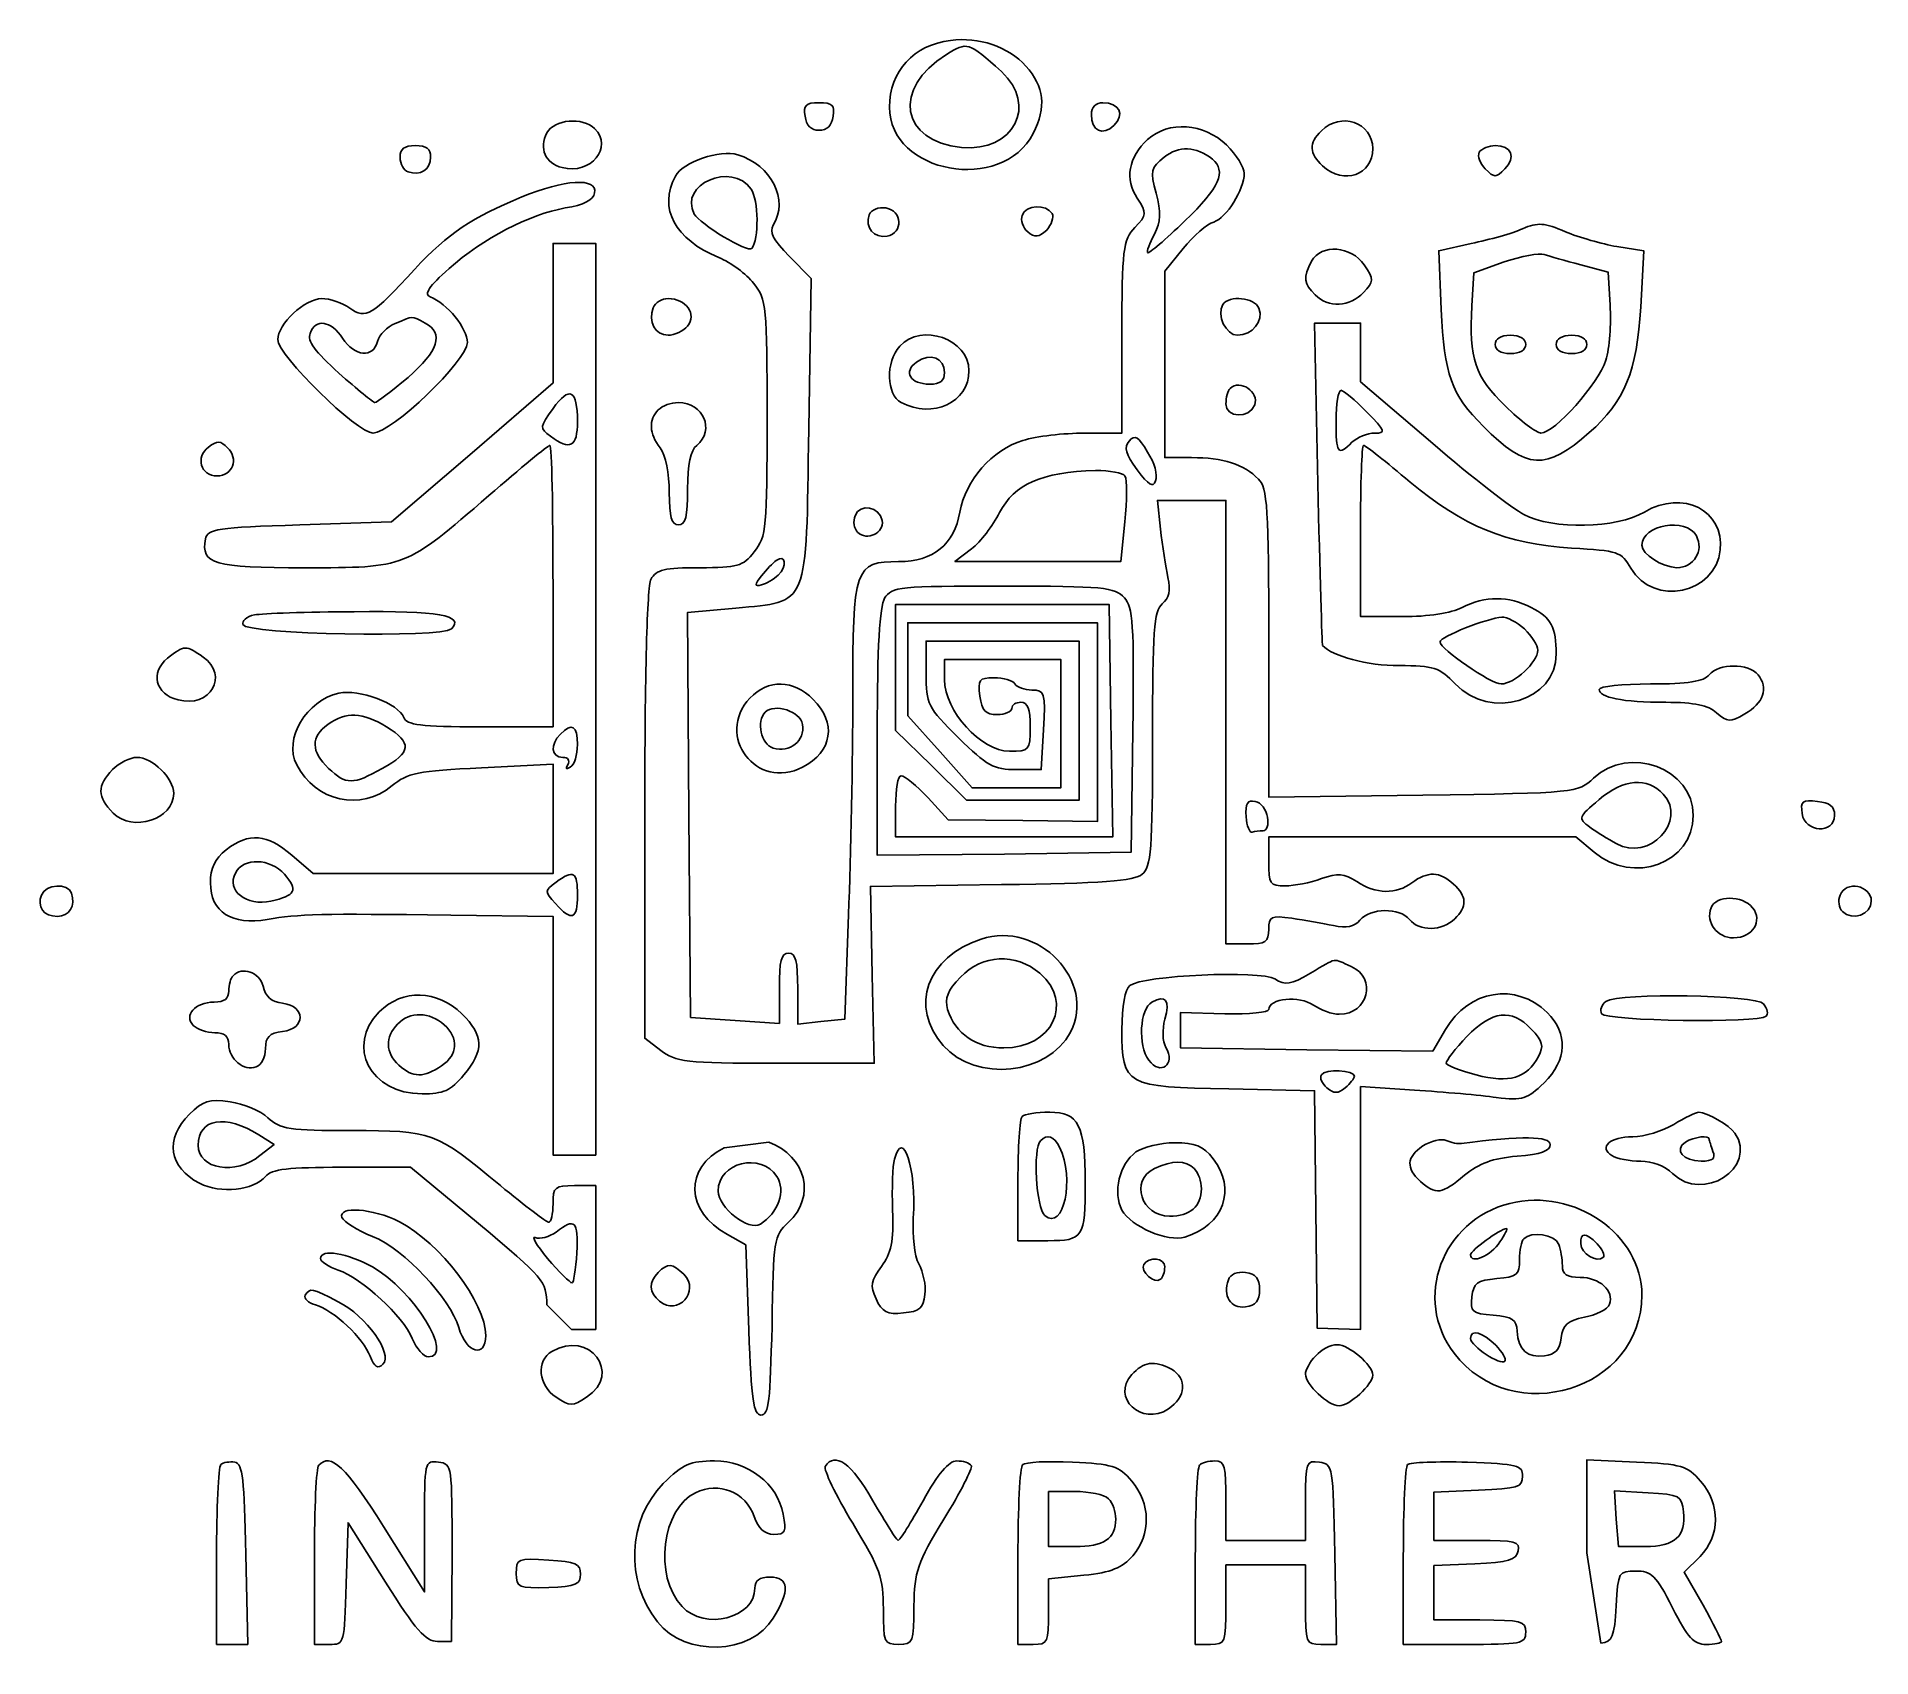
# Model space of a CAD drawing. Extents: x 0 to 300, y -1 to 264.
import ezdxf

# ---------------------------------------------------------------- set-up
doc = ezdxf.new("R2010")
doc.units = 0
doc.layers.get('0').update_dxf_attribs({"linetype": 'CONTINUOUS'})

msp = doc.modelspace()

# ---------------------------------------------------------------- linework, layer by layer
at = {"color": 7}
for points in [[(149, 263.2)], [(157.3, 258.1)], [(125.2, 250.8)], [(172, 251.1)], [(83, 248.1)], [(181.2, 247)], [(209.6, 248.4)], [(59, 244.1)], [(191.8, 243.8)], [(235.4, 244.9)], [(78.9, 237.6)], [(116.4, 238.9)], [(135.7, 234.7)], [(160.7, 234.6)], [(242.5, 232.4)], [(208, 227.1)], [(252, 226.5)], [(100.4, 219.5)], [(193.5, 220)], [(63.1, 217)], [(140.7, 213.2)], [(238, 213.5)], [(248, 213.5)], [(148, 208.9)], [(194.7, 206.3)], [(101.2, 202.8)], [(217, 202.5)], [(88, 200.9)], [(27.7, 196.7)], [(177.5, 192)], [(182.5, 191.2)], [(133.4, 185.5)], [(270.9, 182.2)], [(120.8, 175.8)], [(177.4, 172.1)], [(35.2, 169.3)], [(242.8, 167)], [(21, 162.2)], [(273, 159.5)], [(116.2, 155.7)], [(56.8, 151)], [(124.8, 151.4)], [(88, 148.1)], [(12, 144)], [(265.5, 140)], [(200.8, 136.2)], [(288.2, 136.8)], [(40.1, 126.9)], [(0.4, 123.5)], [(88, 123.5)], [(294.4, 123.5)], [(273.3, 121.4)], [(154, 116.3)], [(31.7, 110.3)], [(163.6, 110.7)], [(207.8, 110.7)], [(256.1, 106.1)], [(55.6, 104.4)], [(66.2, 102.3)], [(184, 103.2)], [(243.9, 101.6)], [(215, 93.9)], [(24.6, 87.7)], [(160.7, 87.3)], [(35.9, 84.3)], [(267.2, 86)], [(166.8, 82.3)], [(179.3, 81.5)], [(226.2, 82.5)], [(273, 83.6)], [(139.8, 80.3)], [(188.8, 78.8)], [(120.6, 77.5)], [(240.4, 73.1)], [(49.5, 70.8)], [(238.8, 66.8)], [(248.4, 66.4)], [(254.7, 66.5)], [(46, 64.1)], [(87.9, 65)], [(180.6, 63.1)], [(101.2, 61.8)], [(194.4, 60.6)], [(43.5, 58.1)], [(83.8, 48.9)], [(208.7, 48.2)], [(238.1, 49.9)], [(178.6, 45.1)], [(29.7, 30.4)], [(45.7, 30.3)], [(128.5, 30.1)], [(160.8, 30.4)], [(189.7, 30.3)], [(223.7, 30.4)], [(102, 27.3)], [(174.8, 24.8)], [(268.8, 22.7)], [(78, 12.6)]]:
    msp.add_lwpolyline(points, close=True, dxfattribs=at)
for points in [[(67.3, 120.2), (84, 120), (84, 100.5), (84, 81), (87.5, 81), (91, 81), (91, 155.5), (91, 230), (87.5, 230), (84, 230), (84, 218.6), (84, 218.6)], [(188.4, 195), (184, 195), (184, 210.3), (184, 225.5), (187, 229.2)], [(234.1, 230), (228.8, 228.8), (229.2, 219.2)], [(261.8, 219.6), (262.3, 228.8), (257.9, 229.5)], [(125.8, 199.7), (126.2, 224.3), (122.6, 227.9)], [(234.2, 219.8), (234.5, 225.2), (239.5, 227)], [(252, 226.5), (256.5, 225.3), (256.8, 219.9)], [(84, 218.6), (84, 207.2), (70.8, 195.8), (57.6, 184.5), (42.6, 184)], [(227.8, 197.3), (216, 207.4), (216, 212.2), (216, 217), (212.3, 217), (208.5, 217), (209, 190.8), (209, 190.8)], [(177, 214.7), (177, 199), (170.9, 199)], [(183.3, 183.3), (182.8, 188), (188.4, 188), (194, 188), (194, 151.8), (194, 115.5), (197.5, 115.5)], [(177.5, 184.5), (176.8, 178), (163.2, 178), (149.7, 178), (152.4, 180.1)], [(222.9, 169), (216, 169), (216, 183)], [(84, 174), (84, 151), (72.1, 151)], [(140, 138), (140, 133), (157.8, 133), (175.5, 133), (175.2, 152), (174.9, 171), (157.5, 171), (140, 171), (140, 160.7), (140, 160.7)], [(121, 108.3), (121, 102.5), (113.8, 103), (106.5, 103.5), (106.2, 136.6), (106, 169.7), (113.9, 170.4)], [(148, 158.7), (148, 162), (157.5, 162), (167, 162), (167, 151.5), (167, 141), (159.8, 141), (152.5, 141), (147.3, 146.9), (142, 152.8), (142, 160.4), (142, 168), (157.5, 168), (173, 168), (173, 151.8), (173, 135.5), (160.8, 135.7), (148.6, 135.8), (145.3, 139.4)], [(140, 160.7), (140, 150.4), (145.8, 144.7), (151.6, 139), (160.8, 139), (170, 139), (170, 152), (170, 165), (157.5, 165), (145, 165), (145, 159.7)], [(226.2, 139.8), (201, 139.5), (201, 164.7)], [(178.8, 150.4), (178.5, 130.5), (157.8, 130.2), (137, 130), (137, 150)], [(159.7, 144), (163.8, 144), (164.2, 150.5)], [(72.3, 144.3), (84, 144.9), (84, 136), (84, 127), (64.4, 127), (44.8, 127), (41.3, 130)], [(99, 136.6), (99, 100.1), (101.6, 98.1)], [(201, 129), (201, 133), (226.1, 133), (251.2, 133), (254.2, 130.5)], [(120.4, 96), (136.5, 96), (136.2, 110.4), (135.9, 124.9), (157.3, 125.2)], [(132.3, 120.3), (131.7, 103.2), (127.8, 102.8), (124, 102.4), (124, 108.2)], [(229.9, 101.5), (227.8, 98), (207.2, 98.2), (186.6, 98.5), (186.6, 101.4), (186.6, 104.3), (193.8, 104.1)], [(194.5, 91.8), (208.5, 91.5), (208.7, 72.1), (208.9, 52.7), (212.4, 52.6), (216, 52.5), (216, 72.3), (216, 92.2), (224.8, 91.6)], [(35.9, 84.3), (38.4, 82.7), (36.1, 80.9)], [(119.3, 83.1), (112, 82.2), (112, 82.2)], [(49.5, 79), (60.7, 79), (71.8, 69.8)], [(83, 56.5), (87, 52.5), (91, 52.5), (91, 64.3), (91, 76), (87.5, 76)], [(160, 76.8), (160, 67), (164.9, 67)], [(112.5, 68), (115.5, 66.3), (116, 52.4)], [(261.1, 30.8), (253, 31.2), (253, 16), (253, 16)], [(169.3, 17), (165, 17), (165, 21.5), (165, 26), (169.3, 26)], [(207, 24.6), (207, 18), (200.5, 18), (194, 18), (194, 24.5)], [(235.1, 18), (228, 18), (228, 22), (228, 25.9), (235.3, 26.2)], [(262.5, 17), (258.2, 17), (257.8, 21.5), (257.5, 26.1), (263, 25.8)], [(50.2, 10.9), (50.5, 20.9), (56.6, 11.2)], [(63, 20.4), (63, 9.6), (56.3, 20.3)], [(29, 15.3), (29, 1), (31.5, 1), (34.1, 1), (33.8, 15.7)], [(45, 15.3), (45, 1), (47.5, 1)], [(65.1, 1.5), (67.4, 1.5), (67.5, 16)], [(160, 15.3), (160, 1), (162.5, 1)], [(189, 15.3), (189, 1), (191.5, 1)], [(209.5, 1), (212.1, 1), (211.8, 15.8)], [(223, 15.3), (223, 1), (233, 1)], [(253, 16), (255.3, 1.2)], [(272, 7.4), (268.9, 12.8), (271.5, 15.4)], [(165, 6.4), (165, 11.7), (170.8, 12.3)], [(194, 7.5), (194, 14), (200.5, 14), (207, 14), (207, 7.5)], [(235.5, 5), (228, 5), (228, 9.5), (228, 13.9), (234.7, 14.2)]]:
    msp.add_lwpolyline(points, dxfattribs=at)
for points in [[(149, 263.2), (143, 262.5), (139, 258.1), (139, 252.3)], [(148.3, 260.9), (151.7, 263), (151.9, 263), (157.3, 258.1)], [(161.3, 259), (158.4, 262.2), (153.6, 263.8), (149, 263.2)], [(150.8, 245.7), (140.8, 246.7), (139.4, 255.3), (148.3, 260.9)], [(157.3, 258.1), (163.3, 252.6), (159.3, 244.9), (150.8, 245.7)], [(162.5, 248), (164.7, 252.3), (164.3, 255.6), (161.3, 259)], [(127.5, 253), (125.3, 253), (124.9, 252.6), (125.2, 250.8)], [(129.8, 250.8), (130.1, 252.6), (129.7, 253), (127.5, 253)], [(139, 252.3), (139, 241.4), (157.4, 238.1), (162.5, 248)], [(173.9, 253), (172.7, 253), (172, 252.3), (172, 251.1)], [(175.7, 249.3), (177.5, 251.1), (176.6, 253), (173.9, 253)], [(90.8, 248.8), (88.9, 250.7), (84.2, 250.3), (83, 248.1)], [(125.2, 250.8), (125.4, 249.3), (126.2, 248.5), (127.5, 248.5)], [(127.5, 248.5), (128.8, 248.5), (129.6, 249.3), (129.8, 250.8)], [(172, 251.1), (172, 248.4), (173.9, 247.5), (175.7, 249.3)], [(194.1, 246.1), (190.4, 249.7), (184.6, 250.1), (181.2, 247)], [(218, 245.5), (218, 249.8), (212.7, 251.6), (209.6, 248.4)], [(61.5, 246), (59.7, 246), (59, 245.5), (59, 244.1)], [(64, 244.1), (64, 245.5), (63.3, 246), (61.5, 246)], [(83, 248.1), (81.7, 245.5), (82.7, 243.1), (85.5, 242.4)], [(85.5, 242.4), (90.2, 241.2), (93.9, 245.7), (90.8, 248.8)], [(181.2, 247), (178.1, 244.1), (177.4, 240.5), (179.5, 237.4)], [(183.9, 244.1), (186.3, 246), (189.1, 245.9), (191.8, 243.8)], [(197, 241.5), (197, 242.4), (195.7, 244.5), (194.1, 246.1)], [(209.6, 248.4), (207.5, 246.4), (207.6, 244.7), (209.8, 242.7)], [(238, 246), (237, 246), (235.8, 245.5), (235.4, 244.9)], [(239.6, 242.2), (241.5, 244.1), (240.7, 246), (238, 246)], [(59, 244.1), (59, 243), (59.6, 242), (60.3, 241.7)], [(60.3, 241.7), (62.3, 241), (64, 242.1), (64, 244.1)], [(114.2, 244.5), (111.3, 245.4), (105.2, 243.3), (104, 241)], [(107.1, 234.8), (104.5, 239.7), (113.2, 243.4), (116.4, 238.9)], [(120, 233), (122.6, 237.1), (119.7, 242.8), (114.2, 244.5)], [(182.6, 238.2), (181.6, 241.9), (181.7, 242.4), (183.9, 244.1)], [(191.8, 243.8), (194.1, 241.8), (193, 239.2), (187.3, 233.7)], [(209.8, 242.7), (213.3, 239.5), (218, 241.2), (218, 245.5)], [(235.4, 244.9), (235.1, 244.3), (235.5, 243.1), (236.4, 242.2)], [(90.8, 238.3), (91.3, 240.8), (85.8, 240.5), (78.9, 237.6)], [(104, 241), (101.2, 235.7), (103.9, 230.7), (111.1, 227.7)], [(192, 233.5), (194.1, 234.2), (197, 238.8), (197, 241.5)], [(236.4, 242.2), (237.9, 240.7), (238.1, 240.7), (239.6, 242.2)], [(78.9, 237.6), (70.8, 234.3), (66.9, 231.7), (61.4, 225.8)], [(86, 235.8), (89.1, 236.3), (90.6, 237.1), (90.8, 238.3)], [(116.4, 238.9), (117.6, 237.1), (117.7, 230.7), (116.5, 229.2)], [(179.5, 237.4), (181.1, 234.9), (181.1, 234.7), (179.1, 232.6)], [(182.3, 231.5), (183.4, 233.6), (183.4, 235.1), (182.6, 238.2)], [(67, 225.9), (72.5, 230.8), (80.2, 234.8), (86, 235.8)], [(116.5, 229.2), (115.8, 228.4), (108, 233.2), (107.1, 234.8)], [(135.7, 234.7), (134.9, 232.6), (136.5, 230.8), (138.6, 231.2)], [(138.4, 235.8), (137.2, 236), (136, 235.5), (135.7, 234.7)], [(138.6, 231.2), (141.3, 231.7), (141.1, 235.4), (138.4, 235.8)], [(160.7, 234.6), (160.4, 233.8), (160.8, 232.6), (161.6, 231.9)], [(165.6, 234.9), (164.6, 236.5), (161.3, 236.3), (160.7, 234.6)], [(164.7, 232.2), (165.5, 233.1), (165.9, 234.3), (165.6, 234.9)], [(122.6, 227.9), (120, 230.6), (119.3, 231.9), (120, 233)], [(161.6, 231.9), (162.8, 230.9), (163.4, 231), (164.7, 232.2)], [(179.1, 232.6), (177.2, 230.5), (177, 229.2), (177, 214.7)], [(181.2, 228.5), (181, 228.7), (181.5, 230), (182.3, 231.5)], [(187.3, 233.7), (184.1, 230.6), (181.4, 228.3), (181.2, 228.5)], [(187, 229.2), (188.7, 231.2), (190.9, 233.2), (192, 233.5)], [(242.5, 232.4), (240.9, 231.7), (237.1, 230.6), (234.1, 230)], [(249.5, 231.9), (246.1, 233.4), (245, 233.5), (242.5, 232.4)], [(257.9, 229.5), (255.5, 229.9), (251.7, 231), (249.5, 231.9)], [(216.6, 226.5), (214.5, 229.6), (209.6, 230), (208, 227.1)], [(239.5, 227), (242.3, 227.9), (245.2, 228.5), (246, 228.2)], [(246, 228.2), (246.8, 227.9), (249.5, 227.2), (252, 226.5)], [(61.4, 225.8), (54.3, 218.1), (53.5, 217.6), (50.8, 219.4)], [(63.9, 221.3), (62.9, 221.7), (63.7, 223), (67, 225.9)], [(111.1, 227.7), (113.1, 226.9), (115.6, 225), (116.8, 223.5)], [(208, 227.1), (206.6, 224.4), (206.7, 223.4), (208.6, 221.6)], [(216.5, 222), (218.2, 223.8), (218.2, 224.1), (216.6, 226.5)], [(116.8, 223.5), (118.9, 220.9), (119, 219.7), (119, 201.5)], [(208.6, 221.6), (210.7, 219.4), (214.3, 219.6), (216.5, 222)], [(46.2, 221), (43.5, 221), (39, 216.8), (39, 214.3)], [(50.8, 219.4), (49.6, 220.3), (47.5, 221), (46.2, 221)], [(70, 213.8), (70, 216.1), (66.7, 220.2), (63.9, 221.3)], [(100.4, 219.5), (99.5, 217.2), (100.7, 215), (102.8, 215)], [(102.8, 221), (101.8, 221), (100.7, 220.3), (100.4, 219.5)], [(106, 216.5), (107.6, 218.4), (105.7, 221), (102.8, 221)], [(193.5, 220), (192.4, 218.3), (194, 215), (195.9, 215)], [(199.4, 219.4), (198.7, 221.2), (194.5, 221.6), (193.5, 220)], [(195.9, 215), (198.3, 215), (200.2, 217.3), (199.4, 219.4)], [(229.2, 219.2), (229.7, 208.6), (230.8, 205.3), (236.1, 200.1)], [(239.7, 203.4), (234.7, 208.2), (233.7, 211.2), (234.2, 219.8)], [(253.4, 199.1), (259.2, 204.2), (261.2, 209.1), (261.8, 219.6)], [(256.8, 219.9), (257, 216.9), (256.7, 212.9), (256.1, 210.9)], [(44.3, 215.3), (45.2, 217.8), (47.7, 217.4), (49.6, 214.5)], [(55.3, 214), (55.6, 215.1), (56.9, 216.4), (58.2, 216.9)], [(58.2, 216.9), (61.2, 218.2), (60.8, 218.2), (63.1, 217)], [(63.1, 217), (66.2, 215.3), (65.3, 212.4), (60.3, 208.1)], [(102.8, 215), (103.9, 215), (105.3, 215.7), (106, 216.5)], [(152, 209.2), (152, 214.4), (144.2, 217.1), (140.7, 213.2)], [(39, 214.3), (39, 211.7), (52, 199), (54.6, 199)], [(49, 208.8), (45.1, 212.3), (43.8, 214.1), (44.3, 215.3)], [(49.6, 214.5), (51.6, 211.5), (54.6, 211.2), (55.3, 214)], [(54.6, 199), (57.6, 199), (70, 210.9), (70, 213.8)], [(140.7, 213.2), (138.3, 210.6), (138.5, 205.3), (140.9, 204)], [(240.5, 215), (238.9, 215), (238, 214.4), (238, 213.5)], [(238, 213.5), (238, 212.6), (238.9, 212), (240.5, 212)], [(243, 213.5), (243, 214.4), (242.1, 215), (240.5, 215)], [(240.5, 212), (242.1, 212), (243, 212.6), (243, 213.5)], [(250.5, 215), (248.9, 215), (248, 214.4), (248, 213.5)], [(248, 213.5), (248, 212.6), (248.9, 212), (250.5, 212)], [(253, 213.5), (253, 214.4), (252.1, 215), (250.5, 215)], [(250.5, 212), (252.1, 212), (253, 212.6), (253, 213.5)], [(145.6, 207), (142.4, 207), (141.2, 209), (143.4, 210.6)], [(143.4, 210.6), (145.7, 212.2), (148, 211.3), (148, 208.9)], [(256.1, 210.9), (254.9, 207.1), (247.7, 199), (245.5, 199)], [(54.9, 204), (54.6, 204), (52, 206.2), (49, 208.8)], [(60.3, 208.1), (57.6, 205.8), (55.2, 204), (54.9, 204)], [(140.9, 204), (146.1, 201.3), (152, 204), (152, 209.2)], [(148, 208.9), (148, 207.6), (147.3, 207), (145.6, 207)], [(198.7, 203.6), (199.5, 205.7), (196.3, 207.9), (194.7, 206.3)], [(84, 203), (86.7, 206.8), (88, 206.1), (88, 200.9)], [(104.5, 204), (103.3, 204), (101.9, 203.5), (101.2, 202.8)], [(107.5, 197), (110.5, 199.5), (108.6, 204), (104.5, 204)], [(194.7, 206.3), (194.3, 206), (194, 204.8), (194, 203.8)], [(212, 201), (212, 203.8), (212.4, 206), (212.8, 206)], [(212.8, 206), (213.2, 206), (215.1, 204.4), (217, 202.5)], [(83.6, 198.5), (81.8, 199.8), (81.8, 200), (84, 203)], [(101.2, 202.8), (99.6, 201.2), (99.7, 198.9), (101.5, 196.6)], [(119, 201.5), (119, 183.6), (118.9, 182.1), (116.9, 179.6)], [(194, 203.8), (194, 201.5), (197.8, 201.3), (198.7, 203.6)], [(214.6, 197.5), (212.3, 195.2), (212, 195.6), (212, 201)], [(217, 202.5), (220.1, 199.3), (220.2, 199), (218.3, 199)], [(245.5, 199), (244.8, 199), (242.1, 201), (239.7, 203.4)], [(88, 200.9), (88, 196.7), (86.8, 196.1), (83.6, 198.5)], [(113.9, 170.4), (125.9, 171.5), (125.4, 170.3), (125.8, 199.7)], [(170.9, 199), (167.5, 199), (163, 198.5), (160.8, 197.8)], [(178.2, 197.7), (179.1, 198.8), (179.7, 198.5), (181.2, 195.9)], [(218.3, 199), (217.1, 199), (215.5, 198.3), (214.6, 197.5)], [(236.1, 200.1), (243.2, 193), (246.3, 192.8), (253.4, 199.1)], [(27.7, 196.7), (25.5, 195.1), (26.4, 192), (29.1, 192)], [(30.8, 196.6), (29.7, 197.8), (29.1, 197.8), (27.7, 196.7)], [(29.1, 192), (31.6, 192), (32.7, 194.8), (30.8, 196.6)], [(73.5, 188.8), (78.7, 193.3), (83.2, 197), (83.5, 197)], [(83.5, 197), (83.8, 197), (84, 186.7), (84, 174)], [(101.5, 196.6), (102.4, 195.4), (103, 192.4), (103, 189.3)], [(106, 189.9), (106, 193.9), (106.5, 196.2), (107.5, 197)], [(160.8, 197.8), (155.8, 196.3), (151.4, 191.3), (150.5, 186.1)], [(179.5, 193), (177.6, 195.6), (177.3, 196.7), (178.2, 197.7)], [(181.2, 195.9), (182.3, 194.2), (182.9, 192.1), (182.5, 191.2)], [(199.3, 191.5), (197, 193.9), (193.5, 195), (188.4, 195)], [(216, 183), (216, 190.7), (216.2, 197), (216.5, 197)], [(216.5, 197), (216.8, 197), (220.2, 194.3), (224.1, 191)], [(242.7, 185.7), (240.9, 186.6), (234.2, 191.8), (227.8, 197.3)], [(157, 186), (159.4, 190.7), (163.8, 192.6), (172.7, 192.9)], [(172.7, 192.9), (175, 192.9), (177.2, 192.5), (177.5, 192)], [(177.5, 192), (177.9, 191.4), (177.8, 188), (177.5, 184.5)], [(182.5, 191.2), (182.1, 190), (181.4, 190.5), (179.5, 193)], [(103, 189.3), (103, 185.3), (103.4, 184), (104.5, 184)], [(104.5, 184), (105.7, 184), (106, 185.3), (106, 189.9)], [(201, 164.7), (201, 186.8), (200.8, 190.1), (199.3, 191.5)], [(209, 190.8), (209.4, 176.3), (209.7, 164.4), (209.8, 164.3)], [(224.1, 191), (232.9, 183.7), (239.8, 180.9), (250.5, 180.2)], [(274.8, 179.9), (275.5, 186.4), (268.7, 189.8), (262.4, 186.1)], [(43.4, 177), (60.1, 177), (59.8, 176.9), (73.5, 188.8)], [(137.8, 184.7), (137.4, 187), (134.2, 187.6), (133.4, 185.5)], [(150.5, 186.1), (149.6, 180.8), (146.2, 178), (140.5, 178)], [(152.4, 180.1), (153.9, 181.2), (155.9, 183.9), (157, 186)], [(262.4, 186.1), (257.9, 183.4), (247.4, 183.2), (242.7, 185.7)], [(42.6, 184), (29.1, 183.6), (27.5, 183.3), (27.2, 181.7)], [(133.4, 185.5), (133, 184.6), (133.2, 183.4), (133.8, 182.8)], [(133.8, 182.8), (135.3, 181.3), (138.2, 182.7), (137.8, 184.7)], [(184.5, 175.4), (184.2, 177.1), (183.6, 180.6), (183.3, 183.3)], [(262, 180.7), (262, 184), (269.2, 185.3), (270.9, 182.2)], [(27.2, 181.7), (26.4, 177.6), (28.5, 177), (43.4, 177)], [(250.5, 180.2), (258.1, 179.8), (258.7, 179.6), (260.2, 176.9)], [(267.7, 177), (265.3, 177.1), (262, 179.2), (262, 180.7)], [(270.9, 182.2), (272.2, 179.8), (270.5, 177), (267.7, 177)], [(108, 177), (102.2, 177), (100.9, 176.7), (100, 175.1)], [(116.9, 179.6), (115, 177.2), (114.2, 177), (108, 177)], [(118.1, 175.7), (118.9, 176.7), (120, 177.8), (120.5, 178.2)], [(120.5, 178.2), (122.1, 179.3), (122.3, 177.2), (120.8, 175.8)], [(140.5, 178), (133.3, 178), (133, 177.1), (133, 155.9)], [(260.2, 176.9), (263.9, 170.6), (274.1, 172.7), (274.8, 179.9)], [(100, 175.1), (99.4, 173.8), (99, 159.9), (99, 136.6)], [(118.1, 174.2), (116.9, 173.9), (116.9, 174.2), (118.1, 175.7)], [(120.8, 175.8), (120.1, 175.1), (118.8, 174.4), (118.1, 174.2)], [(138.2, 172), (139.4, 173.9), (140.6, 174), (157.6, 174)], [(157.6, 174), (173.9, 174), (175.9, 173.8), (177.4, 172.1)], [(183.6, 171.1), (184.7, 172), (185, 173.3), (184.5, 175.4)], [(137, 150), (137, 164.2), (137.4, 170.6), (138.2, 172)], [(177.4, 172.1), (178.8, 170.5), (179, 167.9), (178.8, 150.4)], [(182, 149), (182, 166.7), (182.2, 169.9), (183.6, 171.1)], [(243.9, 170.5), (240.3, 172.4), (236.3, 172.4), (232.6, 170.5)], [(35.2, 169.3), (33.9, 169), (33.1, 168.3), (33.3, 167.7)], [(51.5, 169.8), (43.8, 169.8), (36.5, 169.5), (35.2, 169.3)], [(67.4, 167), (69.6, 169.2), (65.3, 170), (51.5, 169.8)], [(232.6, 170.5), (230.9, 169.6), (227, 169), (222.9, 169)], [(229, 164.9), (229, 165.7), (236.8, 168.8), (239.1, 168.9)], [(239.1, 168.9), (239.9, 169), (241.6, 168.1), (242.8, 167)], [(248, 162.9), (248, 167.2), (247.1, 168.9), (243.9, 170.5)], [(33.3, 167.7), (33.8, 166.1), (65.9, 165.5), (67.4, 167)], [(242.8, 167), (244, 165.8), (245, 164.3), (245, 163.5)], [(21, 162.2), (18.1, 159.9), (19, 156.3), (22.7, 155.4)], [(26.8, 162.4), (24, 164.4), (23.7, 164.4), (21, 162.2)], [(22.7, 155.4), (28, 154), (31.1, 159.4), (26.8, 162.4)], [(209.8, 164.3), (211.4, 162.5), (217.1, 161), (222.3, 161)], [(239, 158), (237.3, 158), (229, 163.7), (229, 164.9)], [(231.5, 158), (237.2, 152), (248, 155.2), (248, 162.9)], [(245, 163.5), (245, 161.6), (241.1, 158), (239, 158)], [(145, 159.7), (145, 154.7), (145.2, 154.2), (150.3, 149.2)], [(156.1, 159), (153.6, 159), (153.4, 158.7), (153.8, 156)], [(159.5, 158), (159.2, 158.6), (157.6, 159), (156.1, 159)], [(222.3, 161), (228, 161), (228.9, 160.7), (231.5, 158)], [(273, 159.5), (272.1, 158.4), (269.6, 158), (263.4, 158)], [(281, 159.5), (279.4, 161.4), (274.6, 161.4), (273, 159.5)], [(278.8, 153.1), (281.9, 154.8), (282.7, 157.4), (281, 159.5)], [(49, 156.5), (43.7, 155.3), (39.9, 149), (42.1, 144.8)], [(59.6, 152.5), (58.8, 154.8), (52.3, 157.2), (49, 156.5)], [(126.5, 155.5), (123.4, 158.7), (119.1, 158.8), (116.2, 155.7)], [(158.6, 147), (154, 147), (148, 153.6), (148, 158.7)], [(153.8, 156), (154.1, 153.6), (154.7, 153), (156.6, 153)], [(162.3, 157), (161.1, 157), (159.8, 157.5), (159.5, 158)], [(164.2, 150.5), (164.5, 156.6), (164.4, 157), (162.3, 157)], [(263.4, 158), (258.8, 158), (255, 157.6), (255, 157.1)], [(255, 157.1), (255, 155.8), (258.8, 155), (265.9, 155)], [(47.2, 151.4), (50.2, 153.5), (52.8, 153.4), (56.8, 151)], [(116.2, 155.7), (110.4, 149.5), (117.3, 140.5), (124.8, 144.4)], [(120, 147.5), (118, 148.1), (117.2, 151.9), (118.7, 153.4)], [(118.7, 153.4), (120.2, 154.9), (124.5, 153.5), (124.8, 151.4)], [(124.8, 144.4), (129.7, 146.9), (130.4, 151.7), (126.5, 155.5)], [(133, 155.9), (133, 145.8), (132.7, 129.8), (132.3, 120.3)], [(156.6, 153), (157.9, 153), (159, 153.5), (159, 154)], [(159, 154), (159, 154.6), (159.7, 155), (160.5, 155)], [(160.5, 155), (161.6, 155), (162, 153.9), (162, 151)], [(265.9, 155), (270.6, 155), (272.9, 154.5), (274.2, 153.3)], [(274.2, 153.3), (276, 151.7), (276.4, 151.7), (278.8, 153.1)], [(47.3, 144.2), (44.4, 146.9), (44.4, 149.4), (47.2, 151.4)], [(56.8, 151), (61, 148.4), (60.9, 146.8), (56.1, 144.2)], [(72.1, 151), (62.3, 151), (60.1, 151.3), (59.6, 152.5)], [(85.2, 149.8), (87.1, 151.7), (88, 151.2), (88, 148.1)], [(124.8, 151.4), (125.2, 148.7), (122.7, 146.7), (120, 147.5)], [(162, 151), (162, 147.1), (161.9, 147), (158.6, 147)], [(85.6, 146), (83.7, 146), (83.5, 148.1), (85.2, 149.8)], [(88, 148.1), (88, 146.4), (87.5, 144.8), (86.8, 144.4)], [(150.3, 149.2), (154.9, 144.6), (156.1, 144), (159.7, 144)], [(180.3, 126.9), (181.8, 128.1), (182, 130.9), (182, 149)], [(270.4, 136.5), (270.4, 144.2), (259.9, 148.1), (254.1, 142.6)], [(12, 144), (9.4, 141.4), (9.5, 139.5), (12.1, 136.9)], [(16, 146), (14.9, 146), (13.1, 145.1), (12, 144)], [(22, 140.1), (22, 142.6), (18.5, 146), (16, 146)], [(42.1, 144.8), (45.2, 138.8), (52.6, 137.1), (57.7, 141.4)], [(56.1, 144.2), (51.3, 141.5), (50.2, 141.5), (47.3, 144.2)], [(57.7, 141.4), (60.2, 143.4), (61.9, 143.8), (72.3, 144.3)], [(86.4, 144.8), (86.8, 145.5), (86.5, 146), (85.6, 146)], [(86.8, 144.4), (86.1, 144), (86, 144.1), (86.4, 144.8)], [(140.9, 143), (140.4, 143), (140, 140.8), (140, 138)], [(145.3, 139.4), (143.4, 141.4), (141.5, 143), (140.9, 143)], [(254.1, 142.6), (251.5, 140.2), (251.4, 140.2), (226.2, 139.8)], [(255, 139.1), (259, 142.5), (262.9, 142.8), (265.5, 140)], [(12.1, 136.9), (15.3, 133.7), (22, 135.9), (22, 140.1)], [(197.3, 136.3), (197.2, 138.5), (197.5, 139.1), (198.8, 138.8)], [(198.8, 138.8), (199.7, 138.6), (200.6, 137.5), (200.8, 136.2)], [(253.5, 134.6), (251.5, 136.1), (251.6, 136.2), (255, 139.1)], [(265.5, 140), (269.5, 135.6), (263.2, 128.9), (257.8, 131.9)], [(290.7, 138.8), (288.2, 139.1), (287.9, 138.8), (288.2, 136.8)], [(293.5, 136.5), (293.5, 138), (292.7, 138.6), (290.7, 138.8)], [(198.3, 133.8), (197.9, 133.6), (197.4, 134.8), (197.3, 136.3)], [(200.8, 136.2), (201, 135), (200.7, 134), (200.1, 134)], [(254.2, 130.5), (260.6, 125.1), (270.4, 128.7), (270.4, 136.5)], [(288.2, 136.8), (288.6, 133.7), (293.5, 133.4), (293.5, 136.5)], [(41.3, 130), (37.3, 133.5), (34.3, 133.8), (30.6, 130.9)], [(200.1, 134), (199.5, 134), (198.7, 133.9), (198.3, 133.8)], [(257.8, 131.9), (256.5, 132.6), (254.6, 133.8), (253.5, 134.6)], [(30.6, 130.9), (28.7, 129.4), (28, 127.9), (28, 125.5)], [(32.1, 127.1), (33.4, 129.7), (37.8, 129.5), (40.1, 126.9)], [(203.7, 125), (201.2, 125), (201, 125.3), (201, 129)], [(37.9, 122.5), (33.9, 121.6), (30.5, 124.3), (32.1, 127.1)], [(40.1, 126.9), (42.4, 124.3), (41.9, 123.4), (37.9, 122.5)], [(84.5, 125.6), (87.4, 127.7), (88, 127.3), (88, 123.5)], [(157.3, 125.2), (173.6, 125.4), (179.1, 125.8), (180.3, 126.9)], [(209.6, 126.2), (207.8, 125.5), (205.2, 125), (203.7, 125)], [(215.4, 125.7), (213.3, 127.1), (212.3, 127.1), (209.6, 126.2)], [(231.2, 125.3), (228.9, 127.4), (227, 127.4), (224.4, 125.5)], [(0.4, 123.5), (-0.4, 121.6), (0.7, 120), (3, 120)], [(5.3, 123.8), (4.7, 125.5), (1.1, 125.3), (0.4, 123.5)], [(3, 120), (4.9, 120), (6, 121.7), (5.3, 123.8)], [(28, 125.5), (28, 120.7), (31.5, 118.5), (37.3, 119.5)], [(84.4, 122.1), (82.6, 124.1), (82.6, 124.2), (84.5, 125.6)], [(88, 123.5), (88, 119.5), (87.1, 119.1), (84.4, 122.1)], [(224.4, 125.5), (221.9, 123.6), (218.5, 123.6), (215.4, 125.7)], [(231.4, 119.6), (233.5, 121.6), (233.4, 123.3), (231.2, 125.3)], [(280.1, 121.4), (278.4, 123.5), (274.1, 123.5), (273.3, 121.4)], [(294.4, 123.5), (294, 122.6), (294.2, 121.4), (294.8, 120.8)], [(299.5, 122.5), (299.5, 125.1), (295.3, 125.9), (294.4, 123.5)], [(37.3, 119.5), (42.4, 120.4), (45.9, 120.5), (67.3, 120.2)], [(201, 117.9), (201, 120), (201.3, 120.2), (204.8, 119.7)], [(215.9, 119.4), (217.6, 121.4), (222.4, 121.5), (224, 119.5)], [(273.3, 121.4), (272.4, 119), (274.3, 116.5), (277, 116.5)], [(277, 116.5), (280.1, 116.5), (281.8, 119.3), (280.1, 121.4)], [(294.8, 120.8), (296.4, 119.2), (299.5, 120.3), (299.5, 122.5)], [(168.6, 101.1), (172.9, 109.4), (163.3, 119.4), (154, 116.3)], [(197.5, 115.5), (200.5, 115.5), (201, 115.8), (201, 117.9)], [(204.8, 119.7), (206.8, 119.4), (209.9, 118.8), (211.6, 118.5)], [(211.6, 118.5), (213.7, 118), (215, 118.3), (215.9, 119.4)], [(224, 119.5), (225.6, 117.5), (229.4, 117.6), (231.4, 119.6)], [(122.5, 114), (121.3, 114), (121, 112.7), (121, 108.3)], [(124, 108.2), (124, 112.7), (123.7, 114), (122.5, 114)], [(154, 116.3), (145.1, 113.4), (142.2, 105.2), (147.8, 98.9)], [(150.6, 110.1), (154.2, 113.8), (159.6, 114.1), (163.6, 110.7)], [(36.6, 108.6), (36, 110.9), (33.2, 111.9), (31.7, 110.3)], [(202, 109.8), (199.7, 111.2), (180.3, 110.4), (178.3, 108.7)], [(214.5, 111.8), (211.4, 113.2), (212.3, 113.4), (207.8, 110.7)], [(212.5, 104), (217.3, 104), (218.7, 109.9), (214.5, 111.8)], [(31.7, 110.3), (31.3, 110), (31, 108.8), (31, 107.8)], [(39.8, 105.8), (38, 106), (37, 106.9), (36.6, 108.6)], [(69.1, 104.1), (65.1, 108), (59.4, 108.2), (55.6, 104.4)], [(148.5, 104.8), (148, 106.6), (148.5, 107.9), (150.6, 110.1)], [(163.6, 110.7), (169.2, 105.9), (165.6, 98.5), (157.7, 98.5)], [(178.3, 108.7), (177.5, 108.1), (177, 105.3), (177, 101.5)], [(207.8, 110.7), (204.6, 108.8), (203.7, 108.7), (202, 109.8)], [(246.5, 104.3), (241.4, 109.3), (233.7, 108), (229.9, 101.5)], [(28.6, 106), (25.5, 106), (23.6, 103.8), (25.2, 102.2)], [(31, 107.8), (31, 106.6), (30.3, 106), (28.6, 106)], [(39.8, 101.2), (43.6, 101.6), (43.6, 105.4), (39.8, 105.8)], [(181.4, 96.5), (179.6, 98.9), (179.9, 104.9), (181.9, 106)], [(181.9, 106), (184.2, 107.3), (184.9, 106.3), (184, 103.2)], [(201, 104.8), (201, 106.6), (206, 107.1), (208.3, 105.5)], [(208.3, 105.5), (209.5, 104.7), (211.4, 104), (212.5, 104)], [(233.4, 100.4), (237.5, 104.6), (240.7, 105), (243.9, 101.6)], [(256.1, 106.1), (255.4, 105.6), (255.1, 104.7), (255.4, 104.1)], [(281.9, 105.7), (280.6, 107.2), (258.5, 107.6), (256.1, 106.1)], [(282.3, 103.7), (282.7, 104), (282.5, 104.9), (281.9, 105.7)], [(25.2, 102.2), (25.9, 101.5), (27.4, 101), (28.7, 101)], [(55.6, 104.4), (50.1, 98.8), (54.1, 91), (62.6, 91)], [(58.8, 95.7), (56.6, 97.7), (56.5, 100.3), (58.6, 102.4)], [(58.6, 102.4), (60.6, 104.5), (63.9, 104.4), (66.2, 102.3)], [(66.2, 102.3), (68.6, 100.1), (68.5, 97.4), (65.8, 95.6)], [(69.4, 94.1), (72.8, 98.1), (72.7, 100.5), (69.1, 104.1)], [(157.7, 98.5), (153.1, 98.5), (149.8, 100.8), (148.5, 104.8)], [(184, 103.2), (183.6, 101.5), (183.6, 99.6), (184.2, 98.6)], [(193.8, 104.1), (197.9, 104), (201, 104.3), (201, 104.8)], [(246, 92.8), (249.8, 96.6), (250, 100.8), (246.5, 104.3)], [(255.4, 104.1), (256.2, 102.9), (281.2, 102.5), (282.3, 103.7)], [(28.7, 101), (30.3, 101), (31, 100.4), (31, 99.1)], [(31, 99.1), (31, 96.7), (33.5, 94.6), (35.5, 95.4)], [(37, 98.4), (37, 100.3), (37.6, 100.9), (39.8, 101.2)], [(147.8, 98.9), (153.2, 92.8), (164.9, 94.1), (168.6, 101.1)], [(177, 101.5), (177, 92.4), (177.5, 92.1), (194.5, 91.8)], [(230, 96), (230, 96.4), (231.5, 98.4), (233.4, 100.4)], [(243.9, 101.6), (245.8, 99.6), (246, 98.8), (245.1, 97.1)], [(35.5, 95.4), (36.3, 95.7), (37, 97), (37, 98.4)], [(101.6, 98.1), (104.1, 96.2), (105.6, 96), (120.4, 96)], [(184.2, 98.6), (185.8, 95.8), (183.3, 93.9), (181.4, 96.5)], [(234.9, 94.1), (232.2, 94.8), (230, 95.7), (230, 96)], [(245.1, 97.1), (243.1, 93.5), (240.4, 92.7), (234.9, 94.1)], [(65.8, 95.6), (62.9, 93.6), (61.1, 93.6), (58.8, 95.7)], [(62.6, 91), (66.1, 91), (67.3, 91.5), (69.4, 94.1)], [(210.5, 92), (209.7, 92.7), (209.3, 93.6), (209.6, 94.1)], [(209.6, 94.1), (210.2, 95.1), (215, 94.9), (215, 93.9)], [(215, 93.9), (215, 93.5), (214.3, 92.7), (213.5, 92)], [(31.2, 89.7), (27.8, 90.2), (26.7, 89.8), (24.6, 87.7)], [(213.5, 92), (212.3, 91), (211.7, 91), (210.5, 92)], [(224.8, 91.6), (229.6, 91.3), (235.6, 90.8), (238.2, 90.4)], [(238.2, 90.4), (242.6, 89.9), (243.2, 90.1), (246, 92.8)], [(24.6, 87.7), (20.5, 83.6), (21.2, 79), (26.2, 76.4)], [(26, 82.6), (26, 87), (30.5, 87.7), (35.9, 84.3)], [(37.4, 87.1), (36.2, 88.2), (33.4, 89.4), (31.2, 89.7)], [(51.1, 85), (40.9, 85), (39.4, 85.2), (37.4, 87.1)], [(160.7, 87.3), (160.3, 87), (160, 82.2), (160, 76.8)], [(165.2, 88), (163.1, 88), (161, 87.7), (160.7, 87.3)], [(171, 76.5), (171, 85.9), (169.9, 88), (165.2, 88)], [(271.3, 88), (270.9, 88), (269, 87.1), (267.2, 86)], [(277.2, 84.6), (276.4, 85.8), (272.6, 88), (271.3, 88)], [(75.4, 76), (64.8, 84.8), (64.3, 85), (51.1, 85)], [(142.9, 70.7), (143.4, 78.9), (141.2, 85.6), (139.8, 80.3)], [(163.7, 83.3), (164.8, 84.5), (165.9, 84.1), (166.8, 82.3)], [(247, 82.7), (247, 84.1), (242.4, 84.2), (232.5, 82.9)], [(260.5, 84), (256.8, 84), (254.9, 82.3), (257.1, 80.9)], [(267.2, 86), (265.4, 84.9), (262.4, 84), (260.5, 84)], [(267, 78), (271.9, 73.1), (281, 78.9), (277.2, 84.6)], [(269.1, 83.1), (270.6, 84), (273, 84.3), (273, 83.6)], [(36.1, 80.9), (32.1, 77.6), (26, 78.7), (26, 82.6)], [(112, 82.2), (105.4, 78.9), (105.6, 71.8), (112.5, 68)], [(111, 75.1), (111, 79.8), (118, 81.5), (120.6, 77.5)], [(122.5, 70), (127, 74.2), (125.4, 80.8), (119.3, 83.1)], [(164.4, 71.1), (163, 72.3), (162.4, 82.1), (163.7, 83.3)], [(166.8, 82.3), (169.3, 77.1), (167.5, 68.5), (164.4, 71.1)], [(179.3, 81.5), (176.6, 79.6), (175.5, 74.8), (177, 72)], [(185.6, 83), (183.3, 83), (180.5, 82.3), (179.3, 81.5)], [(191.9, 80.4), (190.3, 82.5), (189, 83), (185.6, 83)], [(226.2, 82.5), (223.5, 80.6), (223.4, 78.9), (225.8, 76.7)], [(230, 83.4), (229.2, 83.7), (227.5, 83.3), (226.2, 82.5)], [(232.5, 82.9), (232, 82.8), (230.8, 83), (230, 83.4)], [(241.6, 80.8), (245.5, 81.1), (247, 81.7), (247, 82.7)], [(271.7, 80), (268.7, 80), (267.2, 81.8), (269.1, 83.1)], [(273.6, 81.6), (274.1, 80.4), (273.6, 80), (271.7, 80)], [(273, 83.6), (273, 83.4), (273.3, 82.5), (273.6, 81.6)], [(37, 77.5), (38, 78.7), (40.8, 79), (49.5, 79)], [(139.8, 80.3), (139.5, 79.3), (139.4, 75.6), (139.5, 72)], [(184.8, 71), (180.2, 71), (178.2, 76.8), (182.3, 78.8)], [(182.3, 78.8), (185.3, 80.2), (187.4, 80.2), (188.8, 78.8)], [(187.3, 67.6), (193.6, 69.5), (195.8, 75.5), (191.9, 80.4)], [(188.8, 78.8), (189.5, 78.1), (190, 76.7), (190, 75.5)], [(233, 77.7), (235.4, 79.6), (237.6, 80.5), (241.6, 80.8)], [(257.1, 80.9), (257.9, 80.4), (260, 80), (261.8, 80)], [(261.8, 80), (263.7, 80), (265.8, 79.2), (267, 78)], [(26.2, 76.4), (29.7, 74.6), (35.1, 75.2), (37, 77.5)], [(83.3, 70), (83, 70), (79.4, 72.7), (75.4, 76)], [(87.5, 76), (84.3, 76), (84, 75.8), (84, 73)], [(117.9, 69.7), (116, 68.5), (111, 72.4), (111, 75.1)], [(120.6, 77.5), (122.1, 75.2), (120.8, 71.5), (117.9, 69.7)], [(164.9, 67), (170.7, 67), (171, 67.5), (171, 76.5)], [(190, 75.5), (190, 72.6), (188.1, 71), (184.8, 71)], [(225.8, 76.7), (228.3, 74.4), (229.3, 74.6), (233, 77.7)], [(262, 58.1), (262, 68), (251, 75.7), (240.4, 73.1)], [(58.9, 70.1), (54.5, 72.3), (48.8, 72.7), (49.5, 70.8)], [(84, 73), (84, 71.4), (83.7, 70), (83.3, 70)], [(139.5, 72), (139.7, 66.9), (139.3, 64.9), (137.7, 62.8)], [(177, 72), (178.5, 69.3), (184.5, 66.7), (187.3, 67.6)], [(240.4, 73.1), (229.3, 70.3), (224.5, 57.5), (231.3, 48.6)], [(49.5, 70.8), (49.8, 70.1), (52, 68.7), (54.5, 67.7)], [(73, 51.5), (73, 56.9), (65.6, 66.6), (58.9, 70.1)], [(71.8, 69.8), (82.6, 60.8), (82.9, 60.4), (83, 56.5)], [(84.5, 68.4), (87.6, 70.8), (88.1, 70.3), (87.9, 65)], [(119.8, 53.1), (120, 67.2), (120.1, 67.8), (122.5, 70)], [(143.8, 63.2), (143.1, 64.5), (142.7, 67.8), (142.9, 70.7)], [(234, 64.7), (234, 65.4), (238.8, 68.9), (239.9, 69)], [(239.9, 69), (240.1, 69), (239.6, 68), (238.8, 66.8)], [(54.5, 67.7), (59.8, 65.5), (67.2, 57.6), (68.6, 52.8)], [(83.1, 64.1), (81.3, 66.3), (80.4, 67.8), (81.1, 67.5)], [(81.1, 67.5), (81.9, 67.2), (83.4, 67.6), (84.5, 68.4)], [(238.8, 66.8), (237.3, 64.5), (234, 63.1), (234, 64.7)], [(242, 63.9), (242, 65.4), (242.3, 67), (242.7, 67.3)], [(242.7, 67.3), (243.9, 68.6), (247.8, 68), (248.4, 66.4)], [(248.4, 66.4), (248.7, 65.5), (249, 64), (249, 62.9)], [(252, 66.5), (252, 68.4), (252.7, 68.4), (254.7, 66.5)], [(255.7, 64.3), (254.7, 63.3), (252, 64.9), (252, 66.5)], [(254.7, 66.5), (255.5, 65.6), (256, 64.6), (255.7, 64.3)], [(54.5, 62.7), (50.4, 65), (46, 65.7), (46, 64.1)], [(46, 64.1), (46, 63.6), (47.3, 62.7), (48.9, 62.2)], [(87.1, 60.1), (86.8, 60.1), (85, 61.9), (83.1, 64.1)], [(87.9, 65), (87.7, 62.3), (87.4, 60), (87.1, 60.1)], [(105.4, 61.5), (103.5, 63.3), (102.8, 63.4), (101.2, 61.8)], [(144.8, 58.2), (145, 59.7), (144.5, 61.9), (143.8, 63.2)], [(180.6, 63.1), (179.9, 62), (182.4, 59.8), (183.3, 60.7)], [(184, 62.7), (184, 64.2), (181.4, 64.5), (180.6, 63.1)], [(238.3, 60.8), (241.6, 61.1), (242, 61.4), (242, 63.9)], [(48.9, 62.2), (52.8, 60.8), (59.5, 54.7), (61, 51)], [(63.6, 48), (68, 48), (61.2, 58.9), (54.5, 62.7)], [(101.2, 61.8), (99.6, 60.2), (99.7, 58.5), (101.4, 57.1)], [(101.4, 57.1), (104.4, 54.6), (108.1, 58.7), (105.4, 61.5)], [(137.7, 62.8), (136, 60.5), (135.8, 59.6), (136.8, 57.5)], [(183.3, 60.7), (183.7, 61), (184, 61.9), (184, 62.7)], [(194.4, 60.6), (193.4, 58), (194.8, 55.8), (197.2, 56.2)], [(197.2, 61.8), (195.9, 62), (194.7, 61.5), (194.4, 60.6)], [(199.5, 59), (199.5, 60.8), (198.9, 61.6), (197.2, 61.8)], [(234.2, 57.8), (234.5, 60.1), (235, 60.5), (238.3, 60.8)], [(249, 62.9), (249, 61.5), (249.7, 61), (251.9, 61)], [(251.9, 61), (255.1, 61), (257.5, 58.8), (256.7, 56.6)], [(43.5, 58.1), (43.2, 57.6), (44, 56.8), (45.2, 56.5)], [(48.9, 57), (44.5, 59.3), (44.3, 59.3), (43.5, 58.1)], [(56.2, 46.8), (57.9, 48.5), (53.5, 54.7), (48.9, 57)], [(136.8, 57.5), (137.8, 55.3), (138.6, 54.9), (141.3, 55.2)], [(141.3, 55.2), (143.9, 55.4), (144.6, 56), (144.8, 58.2)], [(197.2, 56.2), (198.9, 56.4), (199.5, 57.2), (199.5, 59)], [(231.3, 48.6), (240.9, 36.1), (262, 42.6), (262, 58.1)], [(237.7, 54.8), (234.2, 55.1), (233.9, 55.4), (234.2, 57.8)], [(45.2, 56.5), (48.2, 55.6), (53, 51.1), (54.1, 48.1)], [(241.6, 52.2), (241.5, 54.1), (240.9, 54.6), (237.7, 54.8)], [(252.6, 54.5), (249.8, 53.9), (249.1, 53.3), (248.8, 51.1)], [(256.7, 56.6), (256.4, 55.8), (254.5, 54.8), (252.6, 54.5)], [(61, 51), (61.7, 49.3), (62.9, 48), (63.6, 48)], [(68.6, 52.8), (69.8, 48.6), (73, 47.7), (73, 51.5)], [(89.5, 41.4), (95.4, 45.3), (89.9, 52.5), (83.8, 48.9)], [(116, 52.4), (116.4, 40.9), (116.8, 38.5), (118, 38.5)], [(118, 38.5), (119.3, 38.5), (119.5, 40.9), (119.8, 53.1)], [(234, 51), (234, 52.6), (235.9, 52.1), (238.1, 49.9)], [(239.6, 47.3), (238.9, 46.5), (234, 49.8), (234, 51)], [(246.1, 48.2), (243.3, 47.8), (241.8, 49.1), (241.6, 52.2)], [(248.8, 51.1), (248.6, 49.2), (247.8, 48.4), (246.1, 48.2)], [(54.1, 48.1), (54.8, 46.3), (55.4, 46), (56.2, 46.8)], [(83.8, 48.9), (81.2, 47.4), (81.6, 43.3), (84.5, 41.4)], [(208.7, 48.2), (207.7, 47.2), (207, 45.8), (207, 45.2)], [(212.2, 50), (211.1, 50), (209.6, 49.2), (208.7, 48.2)], [(218, 45), (218, 46.7), (214.1, 50), (212.2, 50)], [(238.1, 49.9), (239.2, 48.8), (239.9, 47.6), (239.6, 47.3)], [(178.6, 45.1), (175.2, 41.4), (180.2, 36.6), (184.6, 39.5)], [(185.1, 46), (182.3, 47.5), (180.5, 47.2), (178.6, 45.1)], [(184.6, 39.5), (187.5, 41.4), (187.7, 44.5), (185.1, 46)], [(207, 45.2), (207, 43.5), (210.7, 40), (212.5, 40)], [(212.5, 40), (214.2, 40), (218, 43.5), (218, 45)], [(84.5, 41.4), (86.8, 39.9), (87.2, 39.9), (89.5, 41.4)], [(29.7, 30.4), (29.3, 30), (29, 23.2), (29, 15.3)], [(32, 30.8), (31.1, 30.9), (30.1, 30.8), (29.7, 30.4)], [(33.8, 15.7), (33.5, 28.1), (33.3, 30.5), (32, 30.8)], [(45.7, 30.3), (45.3, 30), (45, 23.2), (45, 15.3)], [(56.3, 20.3), (50.1, 30.1), (47.7, 32.4), (45.7, 30.3)], [(65.3, 30.8), (63, 31.1), (63, 31), (63, 20.4)], [(67.5, 16), (67.5, 30.3), (67.5, 30.5), (65.3, 30.8)], [(110.4, 31), (106.4, 31), (105.3, 30.5), (102, 27.3)], [(121.6, 22.3), (120.7, 27.3), (115.9, 31), (110.4, 31)], [(128.5, 30.1), (128.2, 29.6), (130.2, 25.4), (133, 20.8)], [(136.3, 24.5), (132.8, 30.6), (130.1, 32.6), (128.5, 30.1)], [(150, 31), (148.7, 31), (146.9, 28.9), (144.5, 24.5)], [(147.9, 21.5), (150.6, 25.9), (152.6, 29.8), (152.4, 30.2)], [(152.4, 30.2), (152.1, 30.7), (151, 31), (150, 31)], [(160.8, 30.4), (160.3, 30), (160, 23.2), (160, 15.3)], [(168.9, 30.8), (164.8, 31), (161.2, 30.8), (160.8, 30.4)], [(178.6, 27.7), (176.5, 30.2), (175.4, 30.5), (168.9, 30.8)], [(189.7, 30.3), (189.3, 30), (189, 23.2), (189, 15.3)], [(192.2, 31), (191.2, 31), (190, 30.7), (189.7, 30.3)], [(194, 24.5), (194, 30.1), (193.8, 31), (192.2, 31)], [(209.3, 30.8), (207.1, 31.1), (207, 30.8), (207, 24.6)], [(211.8, 15.8), (211.5, 30.2), (211.5, 30.5), (209.3, 30.8)], [(223.7, 30.4), (223.3, 30), (223, 23.2), (223, 15.3)], [(233.5, 30.8), (228.5, 30.9), (224.1, 30.8), (223.7, 30.4)], [(242.5, 28.5), (242.5, 30.3), (241.7, 30.5), (233.5, 30.8)], [(271.6, 27.7), (269.4, 30.2), (268.5, 30.5), (261.1, 30.8)], [(102, 27.3), (96.2, 21.3), (95.7, 11.4), (101.1, 4.7)], [(107.3, 25.8), (111.1, 27.7), (115.5, 25.9), (116.9, 21.9)], [(178.8, 15.5), (181.8, 19), (181.7, 24.1), (178.6, 27.7)], [(235.3, 26.2), (241.7, 26.5), (242.5, 26.7), (242.5, 28.5)], [(271.5, 15.4), (274.8, 18.7), (274.9, 23.9), (271.6, 27.7)], [(105.1, 7.2), (100.4, 12.2), (101.8, 23.2), (107.3, 25.8)], [(140.4, 18), (140.2, 18), (138.4, 20.9), (136.3, 24.5)], [(144.5, 24.5), (142.5, 20.9), (140.7, 18), (140.4, 18)], [(169.3, 26), (171.7, 26), (174.1, 25.5), (174.8, 24.8)], [(174.8, 24.8), (175.5, 24.1), (176, 22.7), (176, 21.5)], [(263, 25.8), (268.2, 25.5), (268.5, 25.3), (268.8, 22.7)], [(116.9, 21.9), (117.6, 19.9), (118.6, 19), (120.1, 19)], [(120.1, 19), (122, 19), (122.2, 19.4), (121.6, 22.3)], [(143, 7.3), (143.1, 13), (143.5, 14.2), (147.9, 21.5)], [(176, 21.5), (176, 18.3), (174, 17), (169.3, 17)], [(268.8, 22.7), (269.3, 18.7), (267.4, 17), (262.5, 17)], [(133, 20.8), (137.5, 13.4), (138, 11.9), (138, 6.8)], [(241.8, 16.3), (242.1, 17.8), (241.3, 18), (235.1, 18)], [(83.3, 14.8), (78.2, 15.1), (78, 15), (78, 12.6)], [(170.8, 12.3), (175.3, 12.8), (177, 13.5), (178.8, 15.5)], [(234.7, 14.2), (240.2, 14.4), (241.5, 14.8), (241.8, 16.3)], [(78, 12.6), (78, 10.3), (78.3, 10.2), (83.3, 10.3)], [(88.5, 12.5), (88.5, 14.2), (87.7, 14.5), (83.3, 14.8)], [(83.3, 10.3), (87.8, 10.5), (88.5, 10.8), (88.5, 12.5)], [(119.5, 12), (117.7, 12), (117, 11.5), (117, 10.2)], [(120, 5.3), (122.8, 9.8), (122.6, 12), (119.5, 12)], [(257.8, 7.3), (258.1, 12.9), (258.2, 13), (261, 13)], [(261, 13), (263.6, 13), (264.3, 12.3), (267, 7)], [(47.5, 1), (49.9, 1), (49.9, 1.1), (50.2, 10.9)], [(56.6, 11.2), (61.5, 3.4), (63.2, 1.5), (65.1, 1.5)], [(117, 10.2), (117, 5.3), (108.8, 3.2), (105.1, 7.2)], [(138, 6.8), (138, 1.3), (138.1, 1), (140.5, 1)], [(140.5, 1), (142.9, 1), (143, 1.3), (143, 7.3)], [(162.5, 1), (164.9, 1), (165, 1.3), (165, 6.4)], [(191.5, 1), (193.9, 1), (194, 1.2), (194, 7.5)], [(207, 7.5), (207, 1.2), (207.1, 1), (209.5, 1)], [(255.3, 1.2), (257.2, 1.5), (257.5, 2.2), (257.8, 7.3)], [(267, 7), (269.5, 2.1), (270.5, 1), (272.5, 1)], [(275, 1.5), (275, 1.8), (273.6, 4.5), (272, 7.4)], [(101.1, 4.7), (105.6, -1.1), (116.4, -0.7), (120, 5.3)], [(233, 1), (242.3, 1), (243, 1.1), (243, 3)], [(243, 3), (243, 4.8), (242.3, 5), (235.5, 5)], [(272.5, 1), (273.9, 1), (275, 1.2), (275, 1.5)]]:
    msp.add_open_spline(points, degree=3, dxfattribs=at)

doc.saveas('drawing.dxf')
